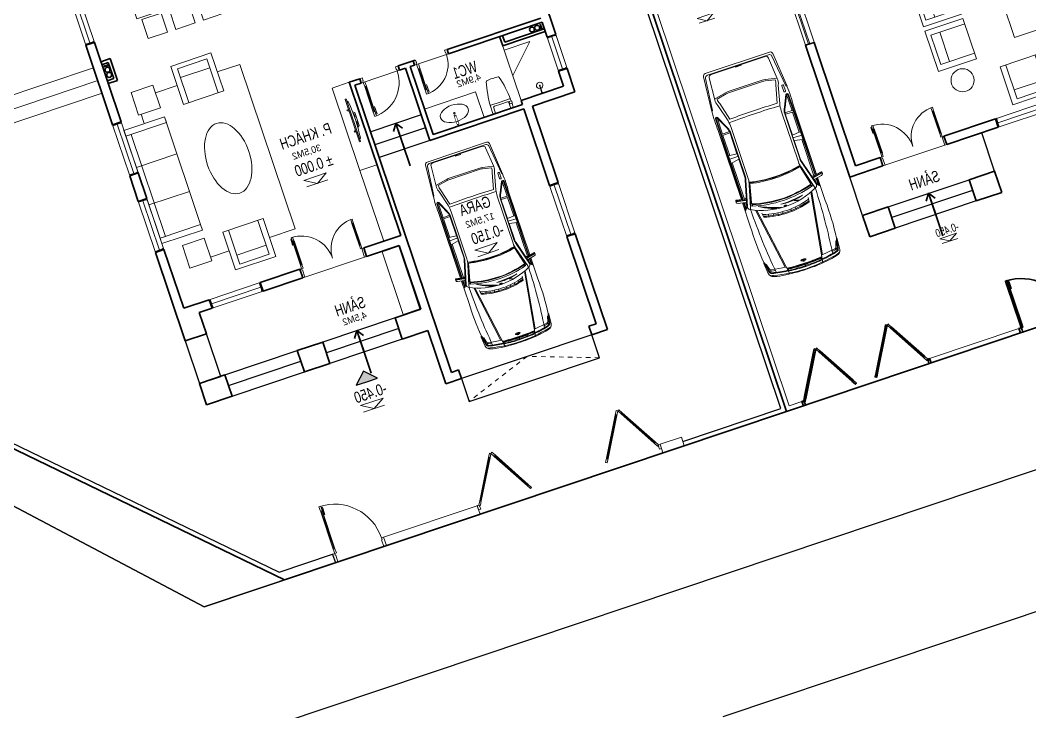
# Model space of a CAD drawing. Header units: metres. Extents: x 551291 to 569219, y 2064429 to 2066248.
# Drawn here: x 552722.08 to 552744.58, y 2065566.87 to 2065582.28 of the extents above; entities that cross this region are included whole.
import ezdxf

# ---------------------------------------------------------------- set-up
doc = ezdxf.new("R2010")
doc.units = ezdxf.units.M
for name, pattern in [('$AUDIT_BAD_LTYPE2', [0]), ('ACAD_ISO10W100', [18.5, 12, -3, 0.5, -3]), ('CENTER', [2, 1.25, -0.25, 0.25, -0.25]), ('HIDDEN2', [0.1875, 0.125, -0.0625])]:
    doc.linetypes.add(name, pattern=pattern)
doc.layers.get('0').update_dxf_attribs({"linetype": 'CONTINUOUS'})
doc.layers.get('DEFPOINTS').update_dxf_attribs({"linetype": 'CONTINUOUS'})
for name, color, linetype, lineweight in [('-CONCRETE', 1, 'CONTINUOUS', 35), ('-DOOR', 137, 'CONTINUOUS', 9), ('-FURNITURE', 46, 'CONTINUOUS', 9), ('-HATCH', 8, 'CONTINUOUS', 5), ('-KH', 143, 'CONTINUOUS', 13), ('-LINE1', 7, 'CONTINUOUS', 18), ('-LINE2', 252, 'CONTINUOUS', 9), ('-TEXT', 7, 'CONTINUOUS', 15), ('-WALL', 4, 'CONTINUOUS', 35), ('0_IW9_HATCH', 8, 'CONTINUOUS', 18), ('CUA', 147, 'CONTINUOUS', 5)]:
    doc.layers.add(name, color=color, linetype=linetype, lineweight=lineweight)
for name, color, linetype in [('APOLIC', 7, 'CONTINUOUS'), ('ChiaLo', 128, 'CENTER'), ('datOBt', 42, 'CONTINUOUS'), ('LogDg', 7, 'CONTINUOUS'), ('loKBT', 42, 'CONTINUOUS'), ('SOLO', 7, 'CONTINUOUS'), ('TEXT25', 2, 'CONTINUOUS'), ('TimDg', 222, 'CONTINUOUS'), ('ViaHeS', 32, 'CONTINUOUS')]:
    doc.layers.add(name, color=color, linetype=linetype)
doc.styles.add('1', font='arial.ttf')
doc.styles.add('kieuchuDim', font='arial.ttf', dxfattribs={"width": 0.75})
doc.styles.add('T1', font='', dxfattribs={"height": 200})
doc.styles.get('T1').set_extended_font_data('VNgeometric Light')
doc.dimstyles.new('1-100A3', dxfattribs={"dimscale": 100, "dimtxt": 2, "dimasz": 1.2, "dimexe": 1.8, "dimexo": 0, "dimgap": 0.75, "dimtad": 1, "dimdec": 0, "dimzin": 0, "dimdsep": 46, "dimtxsty": 'kieuchuDim', "dimblk": 'ARCHTICK', "dimcen": 0, "dimdle": 1.8, "dimclrd": 256, "dimclre": 256, "dimclrt": 7, "dimadec": 0, "dimazin": 0, "dimtfac": 0.0001, "dimtdec": 0, "dimtix": 1, "dimtmove": 2, "dimatfit": 3, "dimldrblk": 'ARCHTICK', "dimfxl": 0, "dimtolj": 1, "dimtzin": 0, "dimarcsym": 0})

# ---------------------------------------------------------------- blocks, each defined once
blk = doc.blocks.new('*U1147')
for points in [[(22, 691), (22, 860), (50, 860), (50, 832), (27, 832), (27, 691)], [(0, 0), (50, 0), (50, -40), (60, -40), (60, -246), (0, -246)], [(1845, 0), (1795, 0), (1795, -40), (1785, -40), (1785, -246), (1845, -246)]]:
    blk.add_lwpolyline(points, close=True)
for points in [[(50, 796), (90, 796), (90, 896), (50, 896), (50, 796)], [(1795, 749), (1755, 749), (1755, 849), (1795, 849), (1795, 749)], [(50, 799), (50, 100)], [(1795, 752), (1795, 100)], [(50, 100), (90, 100), (90, 0), (50, 0), (50, 100)], [(1795, 100), (1755, 100), (1755, 0), (1795, 0), (1795, 100)]]:
    blk.add_lwpolyline(points)
at = {"ltscale": 0.3}
for points in [[(946, 0, 0.414214), (50, 896, 0.414214)], [(946, 0, -0.414214), (1795, 849, -0.414214)]]:
    blk.add_lwpolyline(points, format="xyb", dxfattribs=at)
at = {"layer": 'APOLIC', "linetype": '$AUDIT_BAD_LTYPE2'}
for p, q in [((70, 100), (70, 796)), ((90, 796), (90, 100)), ((1755, 749), (1755, 100)), ((1775, 100), (1775, 749))]:
    blk.add_line(p, q, dxfattribs=at)
blk = doc.blocks.new('A$C6CE07C06')
for p, q in [((1355, 1774), (989, 1774)), ((1356, 1801), (1350, 1615)), ((1387, 1801), (1382, 1615)), ((1842, 1774), (1387, 1774)), ((1857, 1615), (1840, 1801)), ((1925, 1839), (1915, 1601)), ((1980, 1615), (2018, 1801)), ((2839, 1774), (2013, 1774)), ((2811, 1945), (2844, 1766)), ((2816, 1953), (2822, 1954)), ((2828, 1949), (2860, 1769)), ((2856, 1761), (2853, 1760)), ((2900, 1839), (3433, 1839)), ((3068, 1815), (2905, 1815)), ((3055, 1801), (2907, 1801)), ((2996, 1774), (2912, 1774)), ((3245, 1511), (3341, 1500)), ((3370, 1393), (3312, 1380)), ((3391, 1290), (3332, 1281)), ((3406, 1186), (3347, 1180)), ((3414, 1081), (3355, 1079)), ((3414, 884), (3355, 886)), ((3391, 675), (3332, 685)), ((3406, 779), (3347, 785)), ((3341, 465), (3245, 454)), ((3370, 572), (3312, 585)), ((1356, 164), (1350, 350)), ((1387, 164), (1382, 351)), ((1857, 351), (1840, 164)), ((1925, 127), (1915, 364)), ((1980, 351), (2018, 164)), ((1355, 191), (989, 191)), ((1842, 191), (1387, 191)), ((2839, 191), (2013, 191)), ((2811, 20), (2844, 199)), ((2816, 12), (2822, 11)), ((2828, 16), (2860, 196)), ((2901, 127), (3422, 127)), ((3068, 150), (2905, 150)), ((3055, 164), (2907, 164)), ((2996, 191), (2912, 191))]:
    blk.add_line(p, q)
for points in [[(2912, 1774), (2884, 1931, 0.322829), (2849, 1965), (2812, 1959, 0.422531), (2806, 1952), (2842, 1758), (2825, 1723)], [(817, 1835, -0.039974), (1255, 1839), (2827, 1839)], [(2832, 150), (1846, 150), (999, 150, -0.758852), (984, 205), (1232, 321, -0.14996), (1372, 364), (1915, 364), (2389, 364, -0.077307), (2455, 354), (3016, 199, 0.360394), (3088, 230, 0.242572), (3089, 1735, 0.360655), (3017, 1766), (2455, 1611, -0.077307), (2389, 1601), (1915, 1601), (1372, 1601, -0.137614), (1232, 1645), (984, 1761, -0.758852), (999, 1815), (1846, 1815), (2832, 1815)], [(2834, 1801), (999, 1801, 0.768317), (992, 1772), (1240, 1655, 0.14228), (1371, 1613), (1857, 1615), (1865, 1608), (1971, 1608), (1980, 1615), (2389, 1615, 0.077278), (2451, 1624), (3023, 1782, 0.231129), (3080, 1839)], [(4578, 1777, -0.06824), (4603, 1702, -0.051611), (4688, 983), (4688, 1178, 0.069896), (4626, 1707, 0.32103), (4523, 1797), (4292, 1820, 0.311578), (4273, 1810, 0.311578)], [(4609, 1370, 0.043765), (4549, 1724, 0.303464), (4496, 1773), (4373, 1795, 0.018633), (4273, 1810, 0.083909), (4370, 1778), (4493, 1756, -0.304556), (4533, 1720, -0.038587), (4593, 1374)], [(4517, 1385), (4476, 1703, 0.304567), (4446, 1739), (4333, 1770, -0.23887), (4324, 1778), (4320, 1790)], [(4512, 1628), (4500, 1706, 0.304567), (4453, 1762), (4438, 1766)], [(4553, 340, -0.027873), (3110, 247, -0.059366), (3058, 256), (2582, 386, 0.079464), (2446, 413), (1281, 413, 0.06068), (1127, 394), (736, 296, -0.120949), (592, 270), (116, 311, -0.39497), (59, 371), (59, 1600, -0.404135), (117, 1660), (602, 1699, -0.112937), (736, 1673), (1127, 1571, 0.06068), (1281, 1553), (2446, 1553, 0.070217), (2582, 1578), (3058, 1711, -0.044809), (3109, 1718, -0.02806), (4553, 1625)], [(585, 1698), (531, 1430, 0.050349), (524, 1369), (524, 593, 0.051729), (531, 530), (585, 271)], [(713, 346, -0.11132), (605, 325), (561, 536, -0.051729), (555, 593), (555, 1369, -0.050349), (560, 1424), (605, 1644, -0.111864), (714, 1623), (1102, 1522, 0.016174), (1102, 443), (713, 347)], [(1170, 1557, 0.017383), (1170, 408, -9.34877)], [(2526, 1563, -0.107872), (2527, 402, 0.970081)], [(2537, 1565, -0.107895), (2538, 400, -0.109161)], [(3212, 1273, -0.045041), (3259, 1070, 0.050749), (3081, 1543, -0.062222), (3208, 1285), (3219, 1281), (3256, 1209)], [(3104, 1495, -0.052375), (3205, 1275), (3214, 1272), (3259, 1184)], [(4578, 988, 0.025968), (4561, 1353, -0.502127), (4565, 1357), (4613, 1347)], [(4689, 1226), (4695, 1226, -0.001921), (4700, 983)], [(3197, 762, -0.045041), (3153, 558, 0.050749), (3195, 1062, -0.062222), (3198, 775), (3207, 766), (3242, 679)], [(3239, 660), (3198, 760), (3191, 767, 0.052375), (3195, 1009)], [(4578, 188, 0.06824), (4603, 263, 0.051611), (4688, 983), (4688, 788, -0.069896), (4626, 258, -0.32103), (4523, 168), (4292, 145, -0.311578), (4273, 155, -0.311578)], [(4613, 618), (4565, 608, -0.502127), (4561, 612, 0.02601), (4578, 977, 0.026384)], [(4689, 739), (4695, 739, 0.001921), (4700, 983)], [(4611, 595, -0.046101), (4549, 241, -0.303464), (4496, 192), (4373, 171, -0.018633), (4273, 155, -0.083909), (4370, 187), (4493, 209, 0.304556), (4533, 245, 0.038587), (4593, 591)], [(4517, 580), (4476, 262, -0.304567), (4446, 227), (4333, 195, 0.23887), (4324, 187), (4320, 175)], [(2834, 164), (999, 164, -0.768317), (992, 193), (1240, 310, -0.149181), (1371, 351), (1857, 351), (1865, 357), (1971, 357), (1980, 351), (2389, 351, -0.077278), (2451, 341), (3023, 184, -0.228236), (3080, 127)], [(2912, 191), (2884, 34, -0.322829), (2849, 0), (2812, 6, -0.422531), (2806, 14), (2842, 207), (2825, 242)], [(4512, 337), (4500, 259, -0.304567), (4453, 203), (4438, 199)], [(817, 130, 0.041495), (1267, 127), (2827, 127)]]:
    blk.add_lwpolyline(points, format="xyb")
for points in [[(2835, 1963), (2874, 1764), (2872, 1737)], [(2072, 1839), (2072, 1815), (2251, 1815), (2251, 1839)], [(2092, 1839), (2092, 1830), (2233, 1830), (2233, 1839)], [(2558, 1553), (2959, 1653), (3041, 1653)], [(3153, 1597), (4682, 1360)], [(3157, 1617), (4514, 1407)], [(49, 1051), (76, 1051), (76, 920), (49, 920)], [(3153, 368), (4682, 605)], [(3157, 348), (4514, 558)], [(2558, 412), (2959, 313), (3041, 313)], [(2835, 2), (2874, 201), (2872, 228)], [(2072, 127), (2072, 150), (2251, 150), (2251, 127)], [(2092, 127), (2092, 135), (2233, 135), (2233, 127)]]:
    blk.add_lwpolyline(points)
for points in [[(48, 285), (48, 1680, -0.373826), (99, 1739), (803, 1820), (820, 1839), (54, 1773, 0.383818), (0, 1713), (0, 252, 0.383818), (54, 192), (820, 126), (803, 145), (99, 226, -0.373826)], [(2557, 404), (3001, 284, 0.388671), (3036, 301, 0.143383), (3036, 1665, 0.390953), (3001, 1682), (2557, 1559, -0.106047)], [(4564, 983, 0.027521), (4546, 1368, -0.543027), (4554, 1373), (4603, 1360, -0.308444), (4617, 1345, -0.028524), (4637, 983, -0.028524), (4617, 620, -0.308444), (4603, 605), (4554, 592, -0.543027), (4546, 597, 0.027521)], [(4501, 981, 0.027754), (4500, 1005, 0.037978), (4497, 1021, 0.078467), (4490, 1036, 0.253942), (4486, 1038, 0.253942), (4481, 1036, 0.078467), (4475, 1021, 0.037978), (4472, 1005, 0.027754), (4470, 981, 0.027754), (4472, 958, 0.037978), (4475, 941, 0.078467), (4481, 927, 0.253942), (4486, 924, 0.253942), (4490, 927, 0.078467), (4497, 941, 0.037978), (4500, 958, 0.027754)], [(906, 228), (776, 228, 0.414214), (764, 215), (764, 203, 0.414214), (776, 190), (906, 190, 0.414214), (919, 203), (919, 215, 0.414214)]]:
    blk.add_lwpolyline(points, format="xyb", close=True)
blk.add_lwpolyline([(4637, 988), (4570, 988), (4570, 977), (4637, 977)], close=True)
blk.add_circle((4502, 982), 17.5)
for centre, radius, start, end in [((2818, 1947), 6.67, 102.2823, 190.4042), ((2821, 1948), 6.67, 10.3268, 82.609), ((2851, 1767), 6.67, 190.4042, 285.2365), ((2854, 1768), 6.67, 285.2365, 10.3268), ((3648, -4086), 5929, 83.9529, 92.0822), ((714, 984), 2372, 343.5716, 16.3779), ((714, 983), 2387, 343.6793, 16.2892), ((1629, 983), 1731, 359.9757, 17.6213), ((1607, 983), 1789, 359.9764, 16.8703), ((1629, 983), 1789, 359.9764, 16.7982), ((1059, 1015), 3532, 359.565, 5.5133), ((1059, 1015), 3560, 359.5684, 5.381), ((4612, 1343), 4.58, 6.5805, 75.1489), ((3280, 983), 40.8, 103.7631, 256.1858), ((3280, 983), 25.6, 111.5508, 248.398), ((1629, 982), 1731, 342.3787, 0.0243), ((1607, 982), 1789, 343.1297, 0.0236), ((1629, 982), 1789, 343.2018, 0.0236), ((1059, 950), 3532, 354.4867, 0.4446), ((1059, 950), 3560, 354.619, 0.4411), ((4612, 622), 4.58, 284.8511, 353.4195), ((2818, 19), 6.67, 169.5958, 257.7177), ((2821, 17), 6.67, 277.391, 349.6732), ((2851, 198), 6.67, 74.7635, 169.5958), ((2854, 197), 6.67, 349.6732, 74.7635), ((3653, 6050), 5928, 267.7698, 276.0029)]:
    blk.add_arc(centre, radius, start, end)
blk = doc.blocks.new('t1$0$D11')
at = {"linetype": '$AUDIT_BAD_LTYPE2'}
for p, q in [((70, 100), (70, 1000)), ((90, 1000), (90, 100))]:
    blk.add_line(p, q, dxfattribs=at)
for points in [[(50, 1000), (90, 1000), (90, 1100), (50, 1100), (50, 1000)], [(50, 1003), (50, 100)], [(50, 100), (90, 100), (90, 0), (50, 0), (50, 100)]]:
    blk.add_lwpolyline(points)
for points in [[(118, 895), (118, 1064), (90, 1064), (90, 1036), (113, 1036), (113, 895)], [(0, 0), (50, 0), (50, -40), (60, -40), (60, -100), (0, -100)], [(1200, 0), (1150, 0), (1150, -40), (1140, -40), (1140, -100), (1200, -100)]]:
    blk.add_lwpolyline(points, close=True)
at = {"linetype": '$AUDIT_BAD_LTYPE2', "ltscale": 0.3}
blk.add_arc((50, 0), 1100, 0, 90, dxfattribs=at)
blk = doc.blocks.new('_ArchTick')
at = {"color": 0, "linetype": 'ByBlock', "const_width": 0.15}
blk.add_lwpolyline([(-0.5, -0.5), (0.5, 0.5)], dxfattribs=at)
blk = doc.blocks.new('A$Cb65e9cbc')
at = {"layer": '-FURNITURE'}
for p, q in [((0, 1000), (1062, 1000)), ((0, 1000), (0, 0)), ((144, 892), (144, 0)), ((144, 892), (918, 892)), ((918, 892), (918, 0)), ((1062, 1000), (1062, 0)), ((144, 658), (918, 658)), ((1062, 0), (0, 0))]:
    blk.add_line(p, q, dxfattribs=at)
blk = doc.blocks.new('*U1121')
at = {"ltscale": 10}
for p, q in [((0, 2400), (0, 0)), ((200, 2355), (200, 45)), ((400, 2355), (400, 0)), ((400, 0), (0, 0))]:
    blk.add_line(p, q, dxfattribs=at)
for points in [[(400, 2400), (400, 2355), (50, 2355), (50, 2340), (0, 2340), (0, 2400)], [(400, 0), (400, 45), (50, 45), (50, 60), (0, 60), (0, 0)]]:
    blk.add_lwpolyline(points, close=True, dxfattribs=at)
blk = doc.blocks.new('Xi-mb')
for points in [[(0, 0), (-2.16, -0.01, 0.414214), (-2.38, -0.23), (-2.38, -1.01, 0.415321)], [(0, 0), (2.16, -0.01, -0.414214), (2.38, -0.23), (2.38, -1.96, -0.414214)], [(-2.36, -1.59, -0.414214), (-2.46, -1.49), (-2.46, -1.11, -0.414214), (-2.36, -1.01)], [(-2.38, -1.59), (-2.38, -1.96, 0.414214)], [(-2.38, -1.96, 0.053479), (-1.53, -7.41, 0.308223), (-1.32, -7.59, 0.014301), (0, -7.68, 1.437855)], [(-2.38, -1.96, 0.414214), (-2.2, -2.14), (0, -2.13)], [(-2.36, -1.01), (-1.97, -1.01, -0.414214), (-1.87, -1.11), (-1.87, -1.49, -0.414214), (-1.97, -1.59), (-2.36, -1.59, -0.414214)], [(-1.8, -0.01), (-1.8, -1.4, 0.414214), (-1.55, -1.65), (0, -1.65)], [(1.8, -0.01), (1.8, -1.4, -0.414214), (1.55, -1.65), (0, -1.65)], [(2.38, -1.96, -0.053479), (1.53, -7.41, -0.308223), (1.32, -7.59, -0.014301), (0, -7.68, -1.437855)], [(2.38, -1.96, -0.414214), (2.2, -2.14), (0, -2.13)]]:
    blk.add_lwpolyline(points, format="xyb")
blk = doc.blocks.new('A$Ca351c59e')
at = {"layer": '-FURNITURE'}
for points in [[(200, 1555), (650, 1555), (650, 2005), (200, 2005), (200, 1555)], [(850, 1555), (1300, 1555), (1300, 2005), (850, 2005), (850, 1555)], [(1500, 1555), (1950, 1555), (1950, 2005), (1500, 2005), (1500, 1555)], [(2150, 1555), (2600, 1555), (2600, 2005), (2150, 2005), (2150, 1555)], [(100, 602), (2700, 602), (2700, 1502), (100, 1502), (100, 602)], [(200, 550), (650, 550), (650, 100), (200, 100), (200, 550)], [(850, 550), (1300, 550), (1300, 100), (850, 100), (850, 550)], [(1500, 550), (1950, 550), (1950, 100), (1500, 100), (1500, 550)], [(2150, 550), (2600, 550), (2600, 100), (2150, 100), (2150, 550)]]:
    blk.add_lwpolyline(points, dxfattribs=at)
blk = doc.blocks.new('*U1155')
at = {"ltscale": 10}
for p, q in [((0, 2400), (0, 0)), ((200, 2355), (200, 45)), ((400, 2355), (400, 0)), ((400, 0), (0, 0))]:
    blk.add_line(p, q, dxfattribs=at)
for points in [[(400, 2400), (400, 2355), (50, 2355), (50, 2340), (0, 2340), (0, 2400)], [(400, 0), (400, 45), (50, 45), (50, 60), (0, 60), (0, 0)]]:
    blk.add_lwpolyline(points, close=True, dxfattribs=at)
blk = doc.blocks.new('*U1156')
at = {"ltscale": 10}
for p, q in [((0, 3000), (0, 0)), ((200, 2955), (200, 45)), ((400, 2955), (400, 0)), ((400, 0), (0, 0))]:
    blk.add_line(p, q, dxfattribs=at)
for points in [[(400, 3000), (400, 2955), (50, 2955), (50, 2940), (0, 2940), (0, 3000)], [(400, 0), (400, 45), (50, 45), (50, 60), (0, 60), (0, 0)]]:
    blk.add_lwpolyline(points, close=True, dxfattribs=at)
blk = doc.blocks.new('*U1157')
at = {"linetype": '$AUDIT_BAD_LTYPE2'}
for p, q in [((70, 100), (70, 700)), ((90, 700), (90, 100))]:
    blk.add_line(p, q, dxfattribs=at)
for points in [[(50, 700), (90, 700), (90, 800), (50, 800), (50, 700)], [(50, 703), (50, 100)], [(50, 100), (90, 100), (90, 0), (50, 0), (50, 100)]]:
    blk.add_lwpolyline(points)
for points in [[(118, 594), (118, 764), (90, 764), (90, 736), (113, 736), (113, 594)], [(0, 0), (50, 0), (50, -40), (60, -40), (60, -100), (0, -100)], [(900, 0), (850, 0), (850, -40), (840, -40), (840, -100), (900, -100)]]:
    blk.add_lwpolyline(points, close=True)
at = {"linetype": '$AUDIT_BAD_LTYPE2', "ltscale": 0.3}
blk.add_arc((50, 0), 800, 0, 90, dxfattribs=at)
blk = doc.blocks.new('*U1158')
at = {"linetype": '$AUDIT_BAD_LTYPE2'}
for p, q in [((70, 100), (70, 600)), ((90, 600), (90, 100))]:
    blk.add_line(p, q, dxfattribs=at)
for points in [[(50, 600), (90, 600), (90, 700), (50, 700), (50, 600)], [(50, 603), (50, 100)], [(50, 100), (90, 100), (90, 0), (50, 0), (50, 100)]]:
    blk.add_lwpolyline(points)
for points in [[(118, 495), (118, 664), (90, 664), (90, 636), (113, 636), (113, 495)], [(0, 0), (50, 0), (50, -40), (60, -40), (60, -100), (0, -100)], [(800, 0), (750, 0), (750, -40), (740, -40), (740, -100), (800, -100)]]:
    blk.add_lwpolyline(points, close=True)
at = {"linetype": '$AUDIT_BAD_LTYPE2', "ltscale": 0.3}
blk.add_arc((50, 0), 700, 0, 90, dxfattribs=at)
blk = doc.blocks.new('XR.MB.LM123$0$tvi 1')
blk.add_lwpolyline([(29, 0), (29, -1000), (0, -1000), (0, 0)], close=True)
for points in [[(29, -50), (52, -81)], [(-24, -236), (-39, -252)], [(0, -285), (-39, -252)], [(0, -256), (-24, -236)], [(70, -315), (111, -350), (111, -650), (70, -685)], [(89, -446), (89, -360), (71, -345)], [(89, -446), (73, -446)], [(89, -554), (89, -640), (71, -655)], [(89, -554), (73, -554)], [(0, -715), (-39, -748)], [(-24, -764), (-39, -748)], [(0, -744), (-24, -764)], [(29, -950), (52, -919)]]:
    blk.add_lwpolyline(points)
blk.add_arc((-4025, -500), 4099, 354.1311, 5.8689)
blk = doc.blocks.new('shower')
for points in [[(180919, -32316), (180912, -32316), (180912, -32147), (180919, -32147)], [(180929, -32327), (180902, -32327), (180902, -32316), (180929, -32316)]]:
    blk.add_lwpolyline(points, close=True)
for radius, start, end in [(72, 272.7907, 267.2093), (8.35, 294.8355, 245.1645)]:
    blk.add_arc((180916, -32147), radius, start, end)
blk = doc.blocks.new('Sink_Cicle')
blk.add_lwpolyline([(17, -50), (-17, -50), (-18, -252), (17, -252)], close=True)
blk.add_circle((0, -300), 17.5)
at = {"layer": 'DEFPOINTS'}
blk.add_line((0, -100), (0, 0), dxfattribs=at)
blk.add_wipeout([(17, -50), (-17, -50), (-18, -252), (17, -252)])
at = {"layer": '-FURNITURE', "linetype": 'Continuous'}
blk.add_ellipse((0, -300), major_axis=(-325, 0), ratio=0.584615, dxfattribs=at)
blk.add_line((-18, -237), (17, -237))
blk = doc.blocks.new('*U1106')
at = {"ltscale": 10}
for p, q in [((0, 1600), (0, 0)), ((200, 1555), (200, 45)), ((400, 1555), (400, 0)), ((400, 0), (0, 0))]:
    blk.add_line(p, q, dxfattribs=at)
for points in [[(400, 1600), (400, 1555), (50, 1555), (50, 1540), (0, 1540), (0, 1600)], [(400, 0), (400, 45), (50, 45), (50, 60), (0, 60), (0, 0)]]:
    blk.add_lwpolyline(points, close=True, dxfattribs=at)
blk = doc.blocks.new('*U1162')
at = {"linetype": '$AUDIT_BAD_LTYPE2'}
for p, q in [((70, 100), (70, 999)), ((90, 999), (90, 100))]:
    blk.add_line(p, q, dxfattribs=at)
for points in [[(50, 999), (90, 999), (90, 1099), (50, 1099), (50, 999)], [(50, 1002), (50, 100)], [(50, 100), (90, 100), (90, 0), (50, 0), (50, 100)]]:
    blk.add_lwpolyline(points)
for points in [[(118, 893), (118, 1063), (90, 1063), (90, 1035), (113, 1035), (113, 893)], [(0, 0), (50, 0), (50, -40), (60, -40), (60, -200), (0, -200)], [(1199, 0), (1149, 0), (1149, -40), (1139, -40), (1139, -200), (1199, -200)]]:
    blk.add_lwpolyline(points, close=True)
at = {"linetype": '$AUDIT_BAD_LTYPE2', "ltscale": 0.3}
blk.add_arc((50, 0), 1099, 0, 90, dxfattribs=at)
blk = doc.blocks.new('cong1')
at = {"layer": '-LINE1', "lineweight": 18}
for p, q in [((196604, -28062), (196604, -27962)), ((200904, -28062), (200904, -27962))]:
    blk.add_line(p, q, dxfattribs=at)
at = {"ltscale": 100}
for p, q in [((196694, -27876), (197184, -27027)), ((197214, -27045), (196724, -27893)), ((197314, -27045), (197804, -27893)), ((197834, -27876), (197344, -27027)), ((199673, -27876), (200163, -27027)), ((200193, -27045), (199703, -27893)), ((200293, -27045), (200783, -27893)), ((200814, -27876), (200324, -27027))]:
    blk.add_line(p, q, dxfattribs=at)
for points in [[(197264, -26958), (197214, -27045), (197203, -27038), (197208, -27030), (197199, -27025), (197194, -27033), (197184, -27027), (197234, -26941)], [(197264, -26958), (197314, -27045), (197325, -27038), (197320, -27030), (197328, -27025), (197333, -27033), (197344, -27027), (197294, -26941)], [(200243, -26958), (200193, -27045), (200182, -27038), (200187, -27030), (200179, -27025), (200174, -27033), (200163, -27027), (200213, -26940)], [(200243, -26958), (200293, -27045), (200304, -27038), (200299, -27030), (200308, -27025), (200313, -27033), (200324, -27027), (200274, -26940)], [(196704, -27882), (196699, -27891), (196708, -27896), (196713, -27887), (196724, -27893), (196674, -27980), (196644, -27962), (196694, -27876)], [(197823, -27882), (197828, -27891), (197820, -27896), (197815, -27887), (197804, -27893), (197854, -27980), (197884, -27962), (197834, -27876)], [(199684, -27882), (199679, -27891), (199687, -27896), (199692, -27887), (199703, -27893), (199653, -27980), (199623, -27962), (199673, -27876)], [(200803, -27882), (200808, -27891), (200799, -27896), (200794, -27887), (200783, -27893), (200833, -27980), (200864, -27962), (200814, -27876)], [(196654, -27997), (196644, -27997), (196644, -27962), (196604, -27962), (196604, -28062), (196654, -28062)], [(200854, -27997), (200864, -27997), (200864, -27962), (200904, -27962), (200904, -28062), (200854, -28062)]]:
    blk.add_lwpolyline(points, close=True, dxfattribs=at)
at = {"color": 8, "ltscale": 100}
for points in [[(197199, -27025), (197208, -27030), (196708, -27896), (196699, -27891)], [(197328, -27025), (197320, -27030), (197820, -27896), (197828, -27891)], [(200179, -27025), (200187, -27030), (199687, -27896), (199679, -27891)], [(200308, -27025), (200299, -27030), (200799, -27896), (200808, -27891)]]:
    blk.add_lwpolyline(points, close=True, dxfattribs=at)
blk = doc.blocks.new('A$C9f88419c')
at = {"layer": '-FURNITURE'}
for points in [[(50, 2761), (50, 2631), (1000, 2631), (1000, 2761)], [(50, 2631), (50, 235), (173, 235), (173, 2631)], [(50, 1851), (1000, 1851), (1000, 2631), (50, 2631)], [(50, 971), (1000, 971), (1000, 1851), (50, 1851)], [(1000, 100), (1000, 971), (50, 971), (50, 100)], [(50, 100), (50, 235), (1000, 235), (1000, 100)]]:
    blk.add_lwpolyline(points, close=True, dxfattribs=at)
blk = doc.blocks.new('BG1')
at = {"layer": '-FURNITURE'}
for points in [[(192122, 39978), (191610, 39978), (191610, 39446), (192122, 39446)], [(192122, 35850), (191610, 35850), (191610, 36382), (192122, 36382)]]:
    blk.add_lwpolyline(points, close=True, dxfattribs=at)
for points in [[(192632, 39799), (192122, 39799)], [(193507, 35932), (194108, 35932), (194108, 39799), (193578, 39799)], [(191667, 39446), (191667, 39225)], [(192122, 35932), (192561, 35932)]]:
    blk.add_lwpolyline(points, dxfattribs=at)
at = {"layer": '-FURNITURE', "extrusion": (0, 0, -1)}
blk.add_ellipse((193196, 37898), major_axis=(0, 819), ratio=0.590915, dxfattribs=at)
at = {"layer": '-FURNITURE', "xscale": 0.8910000000000003, "yscale": 0.8910000000000003, "zscale": 0.8910000000000003}
blk.add_blockref('A$Cb65e9cbc', (192632, 39354), dxfattribs=at)
at = {"layer": '-FURNITURE', "xscale": -1, "rotation": 180}
blk.add_blockref('A$C9f88419c', (191142, 39325), dxfattribs=at)
at = {"layer": '-FURNITURE', "xscale": -0.8910000000000003, "yscale": 0.8910000000000003, "zscale": 0.8910000000000003, "rotation": 180}
blk.add_blockref('A$Cb65e9cbc', (192561, 36377), dxfattribs=at)
blk = doc.blocks.new('*U1161')
for points in [[(22, 691), (22, 860), (50, 860), (50, 832), (27, 832), (27, 691)], [(0, 0), (50, 0), (50, -40), (60, -40), (60, -246), (0, -246)], [(1845, 0), (1795, 0), (1795, -40), (1785, -40), (1785, -246), (1845, -246)]]:
    blk.add_lwpolyline(points, close=True)
for points in [[(50, 796), (90, 796), (90, 896), (50, 896), (50, 796)], [(1795, 749), (1755, 749), (1755, 849), (1795, 849), (1795, 749)], [(50, 799), (50, 100)], [(1795, 752), (1795, 100)], [(50, 100), (90, 100), (90, 0), (50, 0), (50, 100)], [(1795, 100), (1755, 100), (1755, 0), (1795, 0), (1795, 100)]]:
    blk.add_lwpolyline(points)
at = {"ltscale": 0.3}
for points in [[(946, 0, 0.414214), (50, 896, 0.414214)], [(946, 0, -0.414214), (1795, 849, -0.414214)]]:
    blk.add_lwpolyline(points, format="xyb", dxfattribs=at)
at = {"layer": 'APOLIC', "linetype": '$AUDIT_BAD_LTYPE2'}
for p, q in [((70, 100), (70, 796)), ((90, 796), (90, 100)), ((1755, 749), (1755, 100)), ((1775, 100), (1775, 749))]:
    blk.add_line(p, q, dxfattribs=at)
blk = doc.blocks.new('MAU M1BT')
at = {"layer": '-DOOR'}
for points in [[(-3, 4100), (200, 4100), (200, 2900), (-3, 2900)], [(100, 2900), (127, 2900), (127, 4100), (100, 4100)]]:
    blk.add_lwpolyline(points, close=True, dxfattribs=at)
at = {"layer": '-FURNITURE'}
blk.add_lwpolyline([(-4271, 1580), (-5239, 1580), (-5239, 3219), (-4271, 3219)], close=True, dxfattribs=at)
blk.add_circle((-2869, 1045), 258, dxfattribs=at)
at = {"layer": '-HATCH'}
blk.add_line((-2080, -200), (-580, -200), dxfattribs=at)
at = {"layer": '-KH'}
for p, q in [((1923, 4116), (2291, 4116)), ((-1647, -2259), (-1279, -2259))]:
    blk.add_line(p, q, dxfattribs=at)
for points in [[(2302, 4234), (1912, 4234), (2107, 4116)], [(-1267, -2141), (-1658, -2141), (-1463, -2259)]]:
    blk.add_lwpolyline(points, close=True, dxfattribs=at)
for points in [[(2107, 4116), (2107, 4234), (2302, 4234), (2107, 4116)], [(-1463, -2259), (-1463, -2141), (-1267, -2141), (-1463, -2259)]]:
    blk.add_solid(points, dxfattribs=at)
at = {"layer": '-LINE1', "lineweight": 18}
for p, q in [((-200, -4700), (-200, -4600)), ((2800, -4600), (3100, -4600)), ((2800, -4700), (2800, -4600))]:
    blk.add_line(p, q, dxfattribs=at)
at = {"layer": '-LINE1', "ltscale": 10}
blk.add_lwpolyline([(2760, -4600), (3100, -4600), (3100, 15200), (-9200, 15200), (-9200, -4600), (-3500, -4600)], dxfattribs=at)
at = {"layer": '-LINE1', "lineweight": 18}
blk.add_lwpolyline([(-2300, -4600), (-200, -4600), (-200, -4700), (-2300, -4700)], close=True, dxfattribs=at)
at = {"layer": '-WALL'}
for p, q in [((0, 2900), (0, 0)), ((200, 2900), (200, -200)), ((-2080, 0), (-3291, 0)), ((-3291, 0), (-3291, -200)), ((-2080, 0), (-2080, -200)), ((-580, 0), (0, 0)), ((-580, 0), (-580, -200)), ((-2080, -200), (-3291, -200)), ((-580, -200), (200, -200)), ((-2900, -1100), (-2300, -1100)), ((-2900, -1100), (-2900, -1600)), ((-2300, -1100), (-2300, -1600)), ((-400, -1600), (-400, -1100)), ((-400, -1100), (200, -1100)), ((200, -1600), (200, -1100)), ((-2300, -1600), (-2900, -1600)), ((200, -1600), (-400, -1600))]:
    blk.add_line(p, q, dxfattribs=at)
blk.add_lwpolyline([(-9300, -4700), (3200, -4700), (3200, 15300), (-9300, 15300)], close=True, dxfattribs=at)
blk.add_lwpolyline([(0, 2900), (200, 2900)], dxfattribs=at)
at = {"ltscale": 100}
for p, q in [((-110, -4513), (380, -3665)), ((410, -3682), (-80, -4531)), ((510, -3682), (1000, -4531)), ((1031, -4513), (541, -3665)), ((1569, -4513), (2059, -3665)), ((2090, -3682), (1600, -4531)), ((2190, -3682), (2680, -4531)), ((2710, -4513), (2220, -3665))]:
    blk.add_line(p, q, dxfattribs=at)
for points in [[(460, -3596), (410, -3682), (399, -3676), (404, -3667), (396, -3662), (391, -3671), (380, -3665), (430, -3578)], [(460, -3596), (510, -3682), (521, -3676), (516, -3667), (525, -3662), (530, -3671), (541, -3665), (491, -3578)], [(2140, -3596), (2090, -3682), (2079, -3676), (2084, -3667), (2075, -3662), (2070, -3671), (2059, -3665), (2109, -3578)], [(2140, -3596), (2190, -3682), (2200, -3676), (2195, -3667), (2204, -3662), (2209, -3671), (2220, -3665), (2170, -3578)], [(-150, -4635), (-160, -4635), (-160, -4600), (-200, -4600), (-200, -4700), (-150, -4700)], [(-99, -4520), (-104, -4528), (-96, -4533), (-91, -4525), (-80, -4531), (-130, -4617), (-160, -4600), (-110, -4513)], [(1020, -4520), (1025, -4528), (1016, -4533), (1011, -4525), (1000, -4531), (1050, -4617), (1081, -4600), (1031, -4513)], [(1580, -4520), (1575, -4528), (1584, -4533), (1589, -4525), (1600, -4531), (1550, -4617), (1519, -4600), (1569, -4513)], [(2699, -4520), (2704, -4528), (2695, -4533), (2690, -4525), (2680, -4531), (2730, -4617), (2760, -4600), (2710, -4513)], [(2750, -4635), (2760, -4635), (2760, -4600), (2800, -4600), (2800, -4700), (2750, -4700)]]:
    blk.add_lwpolyline(points, close=True, dxfattribs=at)
at = {"color": 8, "ltscale": 100}
for points in [[(396, -3662), (404, -3667), (-96, -4533), (-104, -4528)], [(525, -3662), (516, -3667), (1016, -4533), (1025, -4528)], [(2075, -3662), (2084, -3667), (1584, -4533), (1575, -4528)], [(2204, -3662), (2195, -3667), (2695, -4533), (2704, -4528)]]:
    blk.add_lwpolyline(points, close=True, dxfattribs=at)
at = {"layer": 'SOLO'}
for p, q in [((-2900, -1100), (-2900, -200)), ((200, -1100), (200, -200)), ((-400, -1100), (-2300, -1100)), ((-2300, -1350), (-400, -1350)), ((-2300, -1600), (-400, -1600)), ((-2300, -1600), (-400, -1600))]:
    blk.add_line(p, q, dxfattribs=at)
at = {"layer": '-DOOR'}
for name, p, xscale, yscale, zscale, rotation in [('*U1147', (-580, 0), -0.8130081300813009, 0.8130081300813009, 0.8130081300813009, 9.801199851722231e-09), ('*U1121', (-4491, 0), 0.5000000000000001, 0.5000000000000001, 0.5000000000000001, 270)]:
    blk.add_blockref(name, p, dxfattribs=dict(at, xscale=xscale, yscale=yscale, zscale=zscale, rotation=rotation))
at = {"layer": '-FURNITURE'}
for name, p, xscale, yscale, zscale, rotation in [('A$Cb65e9cbc', (-3314, 3395), 0.8910000000000003, 0.8910000000000003, 0.8910000000000003, 270), ('A$C6CE07C06', (752, 3011), 1.031914893617, 1.031914893617, 1.031914893617, 270), ('A$Cb65e9cbc', (-3314, 2350), 0.8910000000000003, 0.8910000000000003, 0.8910000000000003, 270), ('A$Cb65e9cbc', (-3759, 1063), 0.8910000000000003, 0.8910000000000003, 0.8910000000000003, 180)]:
    blk.add_blockref(name, p, dxfattribs=dict(at, xscale=xscale, yscale=yscale, zscale=zscale, rotation=rotation))
at = {"ltscale": 10, "xscale": -1}
blk.add_blockref('t1$0$D11', (-2300, -4600), dxfattribs=at)
at = {"layer": '-TEXT', "color": 2, "width": 0.75}
blk.add_text('SẢNH', height=250, dxfattribs=at).set_placement((-1699, -921))
at = {"layer": '-TEXT', "style": '1', "width": 0.75}
blk.add_text('-0.450', height=180, dxfattribs=at).set_placement((-1749, -2093))
at = {"layer": '-KH', "ltscale": 15}
blk.add_leader([(-1350, -1100), (-1350, -1600)], dimstyle='1-100A3', override={"dimasz": 1.5, "dimtad": 0, "dimldrblk": 'Open90'}, dxfattribs=at)
blk = doc.blocks.new('MAU M2BT')
at = {"layer": 'TEXT25'}
h = blk.add_hatch(color=2, dxfattribs=at)
h.dxf.hatch_style = 1
h.paths.add_polyline_path([(6200, -4649), (6450, -4399), (6700, -4649), (6450, -4649)])
at = {"layer": '-CONCRETE'}
for centre, radius in [((9671, 3870, 0), 13), ((9720, 3779, 0), 55), ((9709, 3870, 0), 13), ((9751, 3870, 0), 13), ((9720, 3658, 0), 55), ((256, 1651, 0), 13), ((256, 1609, 0), 13), ((256, 1571, 0), 13), ((347, 1620, 0), 55), ((467, 1620, 0), 55)]:
    blk.add_circle(centre, radius, dxfattribs=at)
at = {"layer": '-FURNITURE'}
blk.add_line((1200, 200), (1200, 1700), dxfattribs=at)
for points in [[(4700, 1800), (5100, 1800), (5100, -137), (4700, -137)], [(3300, 100), (2100, 100), (2100, 700), (3300, 700)], [(4700, -1800), (5100, -1800), (5100, -137), (4700, -137)], [(5205, -3485), (4815, -3485), (4815, -2015), (5205, -2015)]]:
    blk.add_lwpolyline(points, close=True, dxfattribs=at)
blk.add_lwpolyline([(1200, 1382), (600, 1382), (1200, 782)], dxfattribs=at)
at = {"layer": '-HATCH'}
for p, q in [((9800, 7050), (9800, 4450)), ((10000, 7050), (10000, 4450)), ((5569, -2000), (7069, -2000))]:
    blk.add_line(p, q, dxfattribs=at)
at = {"layer": '-KH'}
for p, q in [((6339, -109), (5842, -109)), ((6339, -109), (5842, -109)), ((3222, -2795), (2725, -2795)), ((3222, -2795), (2725, -2795)), ((6241, -5268), (6738, -5268))]:
    blk.add_line(p, q, dxfattribs=at)
for points in [[(5827, 50), (6354, 50), (6091, -109)], [(5827, 50), (6354, 50), (6091, -109)], [(2710, -2636), (3237, -2636), (2973, -2795)], [(2710, -2636), (3237, -2636), (2973, -2795)], [(6753, -5109), (6226, -5109), (6489, -5268)]]:
    blk.add_lwpolyline(points, close=True, dxfattribs=at)
for points in [[(6091, -109), (6091, 50), (5827, 50), (6091, -109)], [(6091, -109), (6091, 50), (5827, 50), (6091, -109)], [(2973, -2795), (2973, -2636), (2710, -2636), (2973, -2795)], [(2973, -2795), (2973, -2636), (2710, -2636), (2973, -2795)], [(6489, -5268), (6489, -5109), (6753, -5109), (6489, -5268)]]:
    blk.add_solid(points, dxfattribs=at)
at = {"layer": '-LINE1', "lineweight": 18}
blk.add_line((700, -8150), (700, -8050), dxfattribs=at)
for points in [[(200, -8250), (700, -8250), (700, -8050), (200, -8050)], [(5000, -8250), (7200, -8250), (7200, -8050), (5000, -8050)]]:
    blk.add_lwpolyline(points, close=True, dxfattribs=at)
at = {"layer": '-LINE2'}
for p, q in [((3200, 1700), (2400, 1700)), ((3555, 1700), (4455, 1700))]:
    blk.add_line(p, q, dxfattribs=at)
at = {"layer": '-LINE2', "linetype": 'HIDDEN2', "ltscale": 5}
blk.add_lwpolyline([(1369, -5790), (2889, -5250), (4431, -5790)], dxfattribs=at)
at = {"layer": '-WALL'}
for p, q in [((0, 1350), (0, 7125)), ((10000, 4450), (9800, 4450)), ((9800, 4450), (9800, 2581)), ((10000, 2581), (10000, 4450)), ((9580, 3480), (9580, 3996)), ((9580, 3996), (9800, 3996)), ((9650, 3550), (9650, 3926)), ((9650, 3926), (9800, 3926)), ((9580, 3480), (9800, 3480)), ((9650, 3550), (9800, 3550)), ((10000, 2581), (9800, 2581)), ((2400, 1800), (200, 1800)), ((2400, 1700), (2400, 1800)), ((3555, 1800), (3150, 1800)), ((3200, 1700), (3200, 1800)), ((3555, 1700), (3555, 1800)), ((4455, 1800), (4700, 1800)), ((4455, 1700), (4455, 1800)), ((4700, -1800), (4700, 1800)), ((200, 1700), (2400, 1700)), ((200, 1350), (200, 1700)), ((1130, 1549), (1130, 1699)), ((1200, 1479), (1200, 1699)), ((3200, 1700), (3300, 1700)), ((3300, 100), (3300, 1700)), ((3410, 1700), (3555, 1700)), ((3410, 0), (3410, 1700)), ((4455, 1700), (4600, 1700)), ((4600, -5050), (4600, 1700)), ((200, 1350), (0, 1350)), ((1130, 1549), (200, 1550)), ((1200, 1479), (200, 1480)), ((9800, 1381), (9800, 781)), ((10000, 1381), (9800, 1381)), ((10000, 781), (10000, 1381)), ((10000, 781), (9800, 781)), ((0, 0), (0, 550)), ((200, 550), (0, 550)), ((200, 550), (200, 200)), ((0, 0), (1000, 0)), ((200, 200), (1200, 200)), ((1000, 0), (1000, -1800)), ((1200, 200), (1200, 100)), ((1200, 100), (3300, 100)), ((1200, -1800), (1200, 0)), ((1200, 0), (3410, 0)), ((9800, -419), (9800, -1800)), ((10000, -419), (9800, -419)), ((10000, -2500), (10000, -419)), ((1200, -1800), (1000, -1800)), ((5569, -1800), (4700, -1800)), ((4800, -2000), (5569, -2000)), ((4800, -2000), (4800, -3500)), ((5569, -2000), (5569, -1800)), ((8000, -1800), (7069, -1800)), ((7069, -1800), (7069, -2000)), ((7069, -2000), (8000, -2000)), ((8000, -1800), (8000, -2000)), ((9800, -1800), (9200, -1800)), ((9200, -1800), (9200, -2000)), ((9200, -2000), (9500, -2000)), ((9500, -2500), (9500, -2000)), ((9500, -2500), (10000, -2500)), ((1000, -3000), (1000, -5250)), ((1200, -3000), (1000, -3000)), ((1200, -5050), (1200, -3000)), ((5400, -3500), (4800, -3500)), ((5400, -3500), (5400, -4000)), ((7700, -3500), (7100, -3500)), ((7100, -4000), (7100, -3500)), ((7700, -4000), (7700, -3500)), ((10000, -3500), (9400, -3500)), ((9400, -4000), (9400, -3500)), ((10000, -4000), (10000, -3500)), ((5400, -4000), (4800, -4000)), ((4800, -4000), (4800, -5250)), ((7700, -4000), (7100, -4000)), ((10000, -4000), (9400, -4000)), ((1369, -5050), (1200, -5050)), ((1369, -5250), (1369, -5050)), ((4431, -5050), (4600, -5050)), ((4431, -5250), (4431, -5050)), ((1000, -5250), (1369, -5250)), ((4800, -5250), (4431, -5250))]:
    blk.add_line(p, q, dxfattribs=at)
blk.add_lwpolyline([(-2200, 11750), (15059, 11750), (14710, -3251), (9593, -8250), (-2200, -8250)], close=True, dxfattribs=at)
at = {"layer": '0_IW9_HATCH'}
for p, q in [((10000, 3920), (14782, 3920)), ((10000, 3620), (14775, 3620)), ((10000, 3320), (14768, 3320))]:
    blk.add_line(p, q, dxfattribs=at)
at = {"layer": 'SOLO'}
for p, q in [((3410, 600), (4600, 600)), ((3410, 300), (4600, 300)), ((3410, 0), (4600, 0)), ((5400, -3500), (7100, -3500)), ((9400, -3500), (7700, -3500)), ((5400, -3750), (7100, -3750)), ((9400, -3750), (7700, -3750)), ((5400, -4000), (7100, -4000)), ((9400, -4000), (7700, -4000))]:
    blk.add_line(p, q, dxfattribs=at)
blk.add_lwpolyline([(200, -8150), (-2100, -8150), (-2100, 11650), (14956, 11650), (14611, -3208), (9655, -8050), (8400, -8050), (8400, -8250)], dxfattribs=at)
for points in [[(9500, -2500), (10000, -2500), (10000, -3500), (9500, -3500)], [(1369, -5250), (4431, -5250), (4431, -5790), (1369, -5790)]]:
    blk.add_lwpolyline(points, close=True, dxfattribs=at)
at = {"layer": 'TEXT25', "color": 2}
blk.add_lwpolyline([(6200, -4649), (6450, -4399), (6700, -4649), (6450, -4649)], close=True, dxfattribs=at)
at = {"layer": '-DOOR', "xscale": 0.5000000000000001, "yscale": 0.5000000000000001, "zscale": 0.5000000000000001}
for name, p in [('*U1156', (9800, 4450)), ('*U1106', (0, 550)), ('*U1155', (9800, -419)), ('*U1121', (1000, -3000))]:
    blk.add_blockref(name, p, dxfattribs=at)
at = {"layer": '-DOOR'}
for name, p, xscale, yscale, zscale, rotation in [('*U1155', (9800, 2581), -0.5000000000000001, 0.5000000000000001, 0.5000000000000001, 180), ('*U1161', (7069, -1800), -0.8130081300813009, 0.8130081300813009, 0.8130081300813009, 9.801199851722231e-09), ('*U1121', (9200, -2000), 0.5000000000000001, 0.5000000000000001, 0.5000000000000001, 90)]:
    blk.add_blockref(name, p, dxfattribs=dict(at, xscale=xscale, yscale=yscale, zscale=zscale, rotation=rotation))
at = {"layer": '-FURNITURE', "xscale": -1}
for name, p in [('BG1', (200992, -36844)), ('shower', (181616, 32530))]:
    blk.add_blockref(name, p, dxfattribs=at)
at = {"layer": '-FURNITURE', "extrusion": (0, 0, -1), "xscale": -1, "rotation": 180.0036897224084}
blk.add_blockref('XR.MB.LM123$0$tvi 1', (-4910, 470), dxfattribs=at)
at = {"layer": '-FURNITURE'}
for name, p, xscale, yscale, zscale, rotation in [('Xi-mb', (1650, 100), -100, 100, 100, 179.9999999899989), ('A$C6CE07C06', (1990, -438), 0.9499999999970896, 0.9499999999970896, 0.9499999999970896, 270)]:
    blk.add_blockref(name, p, dxfattribs=dict(at, xscale=xscale, yscale=yscale, zscale=zscale, rotation=rotation))
at = {"layer": '-WALL'}
blk.add_blockref('A$Ca351c59e', (6036, 4047), dxfattribs=at)
at = {"layer": 'CUA', "rotation": 180}
for name, p in [('*U1158', (3200, 1700)), ('*U1157', (4455, 1700))]:
    blk.add_blockref(name, p, dxfattribs=at)
at = {"layer": 'CUA', "xscale": -1}
blk.add_blockref('*U1162', (8399, -8050), dxfattribs=at)
at = {"layer": 'CUA'}
blk.add_blockref('cong1', (-195904, 19913), dxfattribs=at)
at = {"layer": '-TEXT', "color": 2, "width": 0.75}
for s, p in [('WC1', (1895, 1120)), ('P. KHÁCH', (5413, 847)), ('GARA', (2566, -1827)), ('SẢNH', (5922, -3064))]:
    blk.add_text(s, height=250, dxfattribs=at).set_placement(p)
at = {"layer": '-TEXT', "style": '1', "width": 0.75}
for s, p in [('%%P 0.000', (5605, 173)), ('-0.150', (2488, -2513)), ('-0.450', (6085, -5035))]:
    blk.add_text(s, height=250, dxfattribs=at).set_placement(p)
at = {"layer": 'TEXT25', "style": 'T1'}
for s, p in [('4,9M2', (1885, 919)), ('30,5M2', (5760, 557)), ('17,5M2', (2585, -2114)), ('4,5M2', (5984, -3302))]:
    blk.add_text(s, height=150, rotation=360, dxfattribs=at).set_placement(p)
at = {"layer": '-KH', "ltscale": 15}
for points in [[(4005, 600), (4005, 0)], [(6300, -3500), (6300, -4000)]]:
    blk.add_leader(points, dimstyle='1-100A3', override={"dimasz": 1.5, "dimtad": 0, "dimldrblk": 'Open90'}, dxfattribs=at)
at = {"layer": '-FURNITURE', "rotation": 180}
blk.add_blockref('Sink_Cicle', (2700, 100), dxfattribs=at)

msp = doc.modelspace()

# ---------------------------------------------------------------- linework, layer by layer
at = {"layer": 'ChiaLo', "ltscale": 5}
msp.add_lwpolyline([(552726.427, 2065611.487), (552739.153, 2065573.565)], dxfattribs=at)
at = {"layer": 'datOBt'}
msp.add_lwpolyline([(552726.182, 2065569.212), (552720.076, 2065572.431), (552711.871, 2065601.334), (552715.246, 2065607.735), (552879.813, 2065662.962), (552886.254, 2065659.851), (552896.461, 2065631.63), (552893.421, 2065625.337)], close=True, dxfattribs=at)
at = {"layer": 'LogDg'}
msp.add_lwpolyline([(552711.226, 2065609.55, 0.400458), (552706.075, 2065599.781), (552714.277, 2065570.889, 0.428104), (552724.518, 2065565.489), (552897.109, 2065623.41, 0.421043), (552902.087, 2065633.715), (552891.88, 2065661.935, 0.407417), (552881.812, 2065666.798)], format="xyb", close=True, dxfattribs=at)
at = {"layer": 'loKBT'}
for points in [[(552744.64, 2065596.503), (552732.79, 2065592.526), (552739.153, 2065573.565), (552751.003, 2065577.542)], [(552732.79, 2065592.526), (552715.974, 2065586.883), (552720.076, 2065572.431), (552726.182, 2065569.212), (552739.153, 2065573.565)]]:
    msp.add_lwpolyline(points, close=True, dxfattribs=at)
at = {"layer": 'TimDg', "linetype": 'ACAD_ISO10W100', "ltscale": 0.75}
msp.add_lwpolyline([(552917.272, 2065627.012), (552566.034, 2065509.139)], dxfattribs=at)
at = {"layer": 'ViaHeS'}
msp.add_lwpolyline([(552726.182, 2065569.212), (552720.076, 2065572.431), (552711.871, 2065601.334), (552715.246, 2065607.735), (552879.813, 2065662.962), (552886.254, 2065659.851), (552896.461, 2065631.63), (552893.421, 2065625.337)], close=True, dxfattribs=at)

# ---------------------------------------------------------------- block references
at = {"layer": '-WALL', "xscale": -0.0009999999999999998, "yscale": 0.001, "zscale": 0.001, "rotation": 18.55149986703843}
msp.add_blockref('MAU M1BT', (552740.692, 2065579.039), dxfattribs=at)

# ---------------------------------------------------------------- next in the draw order: block references
at = {"layer": '-WALL', "xscale": -0.0009999999999999998, "yscale": 0.001, "zscale": 0.001, "rotation": 18.55149977098654}
msp.add_blockref('MAU M2BT', (552734.443, 2065580.687), dxfattribs=at)

doc.saveas('drawing.dxf')
